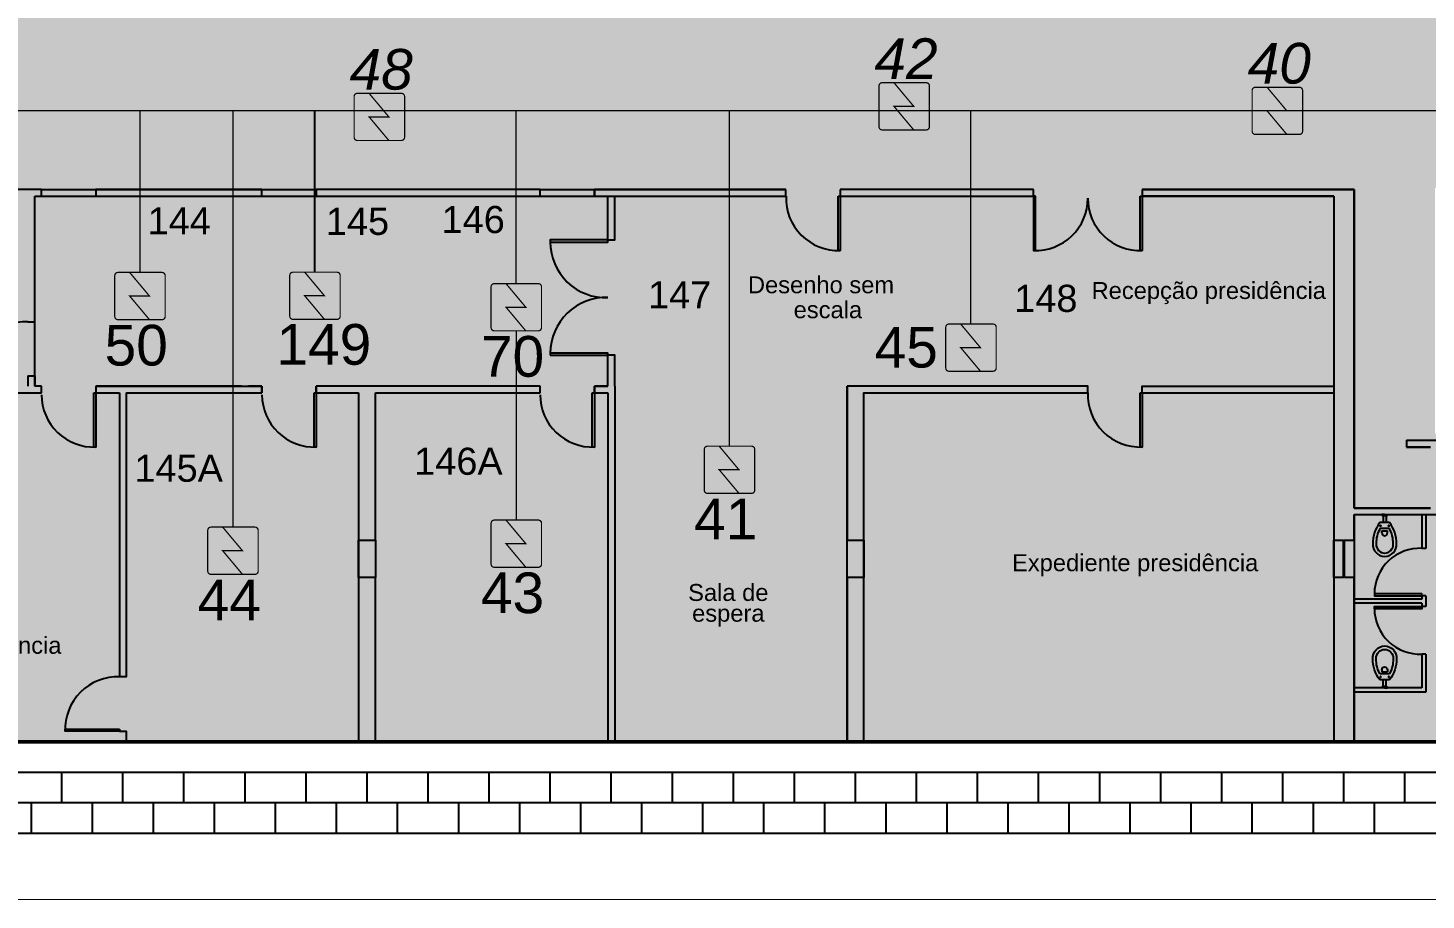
# Model space of a CAD drawing. Header units: metres. Extents: x -331 to 2982, y 362 to 2539.
# Drawn here: x 825.71 to 846.32, y 1550.19 to 1563.05 of the extents above; entities that cross this region are included whole.
import ezdxf
from ezdxf.enums import TextEntityAlignment as Align

# ---------------------------------------------------------------- set-up
doc = ezdxf.new("R2010")
doc.units = ezdxf.units.M
doc.layers.get('0').update_dxf_attribs({"color": 251})
for name, color, linetype in [('72_EGR_BASE_PRIMITIVE', 7, 'Continuous'), ('ALV', 251, 'Continuous'), ('CX', 251, 'Continuous'), ('Det', 251, 'Continuous'), ('DET. FUMAÇA', 1, 'Continuous'), ('Div', 251, 'Continuous'), ('Est', 251, 'Continuous'), ('Mob', 251, 'Continuous'), ('SALAS NOVAS', 7, 'Continuous'), ('Texto_Salas', 251, 'Continuous'), ('vid', 251, 'Continuous'), ('Zlixo04', 251, 'Continuous')]:
    doc.layers.add(name, color=color, linetype=linetype)
doc.layers.add('_corredores', color=251, linetype='Continuous', plot=False)
doc.layers.add('_salas', color=251, linetype='Continuous', plot=False)
doc.styles.add('DESTAQUE', font='arial.ttf', dxfattribs={"height": 0.4})
doc.styles.add('X3G_ENTITY_1416A90F', font='arial.ttf', dxfattribs={"height": 0.6})
doc.styles.add('X3G_ENTITY_1416A919', font='arial.ttf', dxfattribs={"height": 0.6})
doc.styles.add('X3G_ENTITY_1416A923', font='arial.ttf', dxfattribs={"height": 0.6})
doc.styles.add('X3G_ENTITY_1416A92D', font='arial.ttf', dxfattribs={"height": 0.6})
doc.styles.add('X3G_ENTITY_1416A937', font='arial.ttf', dxfattribs={"height": 0.6})
doc.styles.add('X3G_ENTITY_1416A941', font='arial.ttf', dxfattribs={"height": 0.6})
doc.styles.add('X3G_ENTITY_1416A94B', font='arial.ttf', dxfattribs={"height": 0.6})
doc.styles.add('X3G_ENTITY_1416A95F', font='arial.ttf', dxfattribs={"height": 0.6})
doc.styles.add('X3G_ENTITY_1416A973', font='arial.ttf', dxfattribs={"height": 0.6})
doc.styles.add('X3G_ENTITY_1421875C', font='arial.ttf', dxfattribs={"height": 0.25})
doc.styles.add('X3G_ENTITY_1421879B', font='arial.ttf', dxfattribs={"height": 0.25})
doc.styles.add('X3G_ENTITY_142187DA', font='arial.ttf', dxfattribs={"height": 0.25})
doc.styles.add('X3G_ENTITY_1421885F', font='arial.ttf', dxfattribs={"height": 0.6})
doc.styles.add('X3G_ENTITY_1421891B', font='arial.ttf', dxfattribs={"height": 0.25})
doc.styles.add('X3G_ENTITY_14218A4B', font='arial.ttf', dxfattribs={"height": 0.25})
doc.styles.add('X3G_ENTITY_14218AA3', font='arial.ttf', dxfattribs={"height": 0.25})
doc.styles.add('X3G_ENTITY_14218AFD', font='arial.ttf', dxfattribs={"height": 0.25})

# ---------------------------------------------------------------- blocks, each defined once
blk = doc.blocks.new('Detector de fumaça')
at = {"layer": 'DET. FUMAÇA', "linetype": 'Continuous', "lineweight": 15, "const_width": 0.0187}
blk.add_lwpolyline([(774.599, 539.816), (775.249, 539.816, -0.414214), (775.296, 539.769), (775.296, 539.167, -0.414214), (775.249, 539.12), (774.599, 539.12, -0.414214), (774.553, 539.167), (774.553, 539.769, -0.414214)], format="xyb", close=True, dxfattribs=at)
blk.add_lwpolyline([(774.773, 539.816), (775.064, 539.468), (774.773, 539.468), (775.064, 539.12)], dxfattribs=at)
blk = doc.blocks.new('VASO')
at = {"layer": 'Mob'}
for p, q in [((302.351, 172.465), (302.38, 172.465)), ((302.351, 172.383), (302.38, 172.383)), ((302.38, 172.465), (302.38, 172.383)), ((302.411, 172.354), (302.411, 172.494)), ((302.499, 172.354), (302.499, 172.494)), ((302.599, 172.444), (302.499, 172.444)), ((302.599, 172.404), (302.499, 172.404)), ((302.599, 172.444), (302.599, 172.455)), ((302.599, 172.404), (302.599, 172.444)), ((302.599, 172.404), (302.599, 172.393)), ((302.619, 172.464), (302.609, 172.464)), ((302.619, 172.383), (302.609, 172.383)), ((302.619, 172.424), (302.619, 172.464)), ((302.619, 172.424), (302.619, 172.383))]:
    blk.add_line(p, q, dxfattribs=at)
for centre in [(302.453, 172.486), (302.453, 172.362)]:
    blk.add_circle(centre, 0.00707, dxfattribs=at)
for centre, radius, start, end in [((302.178, 172.42), 0.179, 86.6811, 178.7962), ((302.178, 172.42), 0.129, 86.6811, 178.7962), ((302.205, 172.134), 0.464, 50.6979, 92.0637), ((302.205, 172.134), 0.414, 60.1325, 92.0637), ((302.178, 172.427), 0.179, 181.2038, 273.3189), ((302.178, 172.427), 0.129, 181.2038, 273.3189), ((302.205, 172.713), 0.464, 267.9363, 309.3021), ((302.205, 172.713), 0.414, 267.9363, 299.8675), ((302.349, 172.422), 0.043, 86.6811, 178.7962), ((302.349, 172.426), 0.043, 181.2038, 273.3189), ((302.609, 172.455), 0.00935, 90, 180), ((302.609, 172.393), 0.00935, 180, 270)]:
    blk.add_arc(centre, radius, start, end, dxfattribs=at)

msp = doc.modelspace()

# ---------------------------------------------------------------- hatches: boundary and pattern name
at = {"layer": '_corredores', "transparency": 33554508}
h = msp.add_hatch(color=256, dxfattribs=at)
h.dxf.hatch_style = 1
h.paths.add_polyline_path([(849.579, 1608.941), (849.579, 1612.216), (852.229, 1612.216), (852.229, 1614.651), (851.629, 1614.651), (851.629, 1624.564), (870.399, 1624.564), (870.399, 1626.4), (870.209, 1626.4), (870.209, 1626.597), (870.023, 1626.784), (866.324, 1626.785), (866.308, 1626.751), (866.204, 1626.834), (865.442, 1627.594), (864.014, 1627.594), (862.586, 1627.594), (861.776, 1626.785), (861.74, 1626.785), (861.736, 1626.784), (861.723, 1626.783), (861.705, 1626.783), (858.111, 1626.785), (857.764, 1626.438), (857.417, 1626.785), (853.824, 1626.785), (853.808, 1626.751), (853.704, 1626.834), (852.942, 1627.594), (851.514, 1627.594), (849.768, 1627.594), (849.768, 1626.834), (849.628, 1626.834), (849.628, 1629.914), (841.254, 1629.914), (841.254, 1628.074), (840.494, 1628.074), (840.494, 1627.116), (840.776, 1626.834), (840.394, 1626.452), (840.062, 1626.785), (836.454, 1626.785), (836.439, 1626.751), (836.334, 1626.834), (835.573, 1627.594), (834.144, 1627.594), (832.716, 1627.594), (831.906, 1626.785), (831.87, 1626.785), (831.867, 1626.784), (831.853, 1626.783), (831.835, 1626.783), (828.241, 1626.785), (827.894, 1626.438), (827.548, 1626.785), (823.954, 1626.785), (823.938, 1626.751), (823.834, 1626.834), (823.072, 1627.594), (821.644, 1627.594), (820.215, 1627.594), (819.405, 1626.785), (819.37, 1626.785), (819.366, 1626.784), (819.353, 1626.783), (819.335, 1626.783), (815.741, 1626.785), (815.394, 1626.438), (815.047, 1626.785), (811.454, 1626.785), (811.438, 1626.751), (811.334, 1626.834), (810.572, 1627.594), (809.144, 1627.594), (807.715, 1627.594), (806.906, 1626.785), (806.87, 1626.785), (806.866, 1626.784), (806.853, 1626.783), (806.835, 1626.783), (803.241, 1626.785), (802.894, 1626.438), (802.547, 1626.785), (798.954, 1626.785), (798.938, 1626.751), (798.834, 1626.834), (798.072, 1627.594), (796.644, 1627.594), (795.215, 1627.594), (794.406, 1626.785), (794.37, 1626.785), (794.366, 1626.784), (794.353, 1626.783), (794.335, 1626.783), (790.741, 1626.785), (790.394, 1626.438), (790.047, 1626.785), (786.454, 1626.785), (786.438, 1626.751), (786.334, 1626.834), (785.572, 1627.594), (784.144, 1627.594), (782.716, 1627.594), (781.906, 1626.785), (781.87, 1626.785), (781.866, 1626.784), (781.853, 1626.783), (781.835, 1626.783), (778.241, 1626.785), (777.894, 1626.438), (777.547, 1626.785), (773.954, 1626.785), (773.938, 1626.751), (773.834, 1626.834), (773.072, 1627.594), (771.644, 1627.594), (770.216, 1627.594), (769.406, 1626.785), (769.37, 1626.785), (769.367, 1626.784), (769.353, 1626.783), (769.335, 1626.783), (765.635, 1626.784), (765.449, 1626.597), (765.449, 1626.4), (765.259, 1626.4), (765.259, 1624.564), (770.104, 1624.564), (770.104, 1614.651), (770.414, 1614.651), (770.414, 1605.531), (765.029, 1605.531), (765.029, 1610.831), (763.829, 1610.831), (763.829, 1605.531), (755.929, 1605.531), (755.929, 1610.831), (754.829, 1610.831), (754.829, 1605.531), (746.079, 1605.531), (746.079, 1601.916), (748.449, 1601.916), (748.449, 1603.616), (748.049, 1603.616), (748.049, 1603.816), (754.474, 1603.816), (754.474, 1603.616), (754.149, 1603.616), (754.149, 1601.916), (754.474, 1601.916), (754.474, 1601.716), (754.474, 1601.191), (757.974, 1601.191), (757.974, 1603.591), (757.974, 1603.791), (768.029, 1603.791), (768.029, 1603.771), (768.834, 1603.771), (768.834, 1595.811), (768.004, 1595.811), (768.004, 1595.791), (762.364, 1595.791), (762.364, 1590.581), (754.174, 1590.581), (754.174, 1593.066), (752.499, 1593.066), (752.499, 1560.541), (752.299, 1560.541), (752.299, 1561.441), (751.199, 1561.441), (751.199, 1558.116), (752.299, 1558.116), (752.299, 1559.116), (752.499, 1559.116), (752.499, 1557.116), (755.419, 1557.116), (755.419, 1558.966), (753.924, 1558.966), (753.924, 1563.441), (754.189, 1563.441), (754.189, 1587.651), (760.824, 1587.651), (760.824, 1587.741), (768.929, 1587.741), (768.929, 1563.841), (770.329, 1563.841), (770.329, 1587.741), (771.929, 1587.741), (773.029, 1587.741), (775.879, 1587.741), (775.879, 1586.641), (777.179, 1586.641), (777.179, 1587.741), (788.779, 1587.741), (788.779, 1586.641), (790.079, 1586.641), (790.079, 1587.741), (802.329, 1587.741), (804.029, 1587.741), (844.979, 1587.741), (844.979, 1587.916), (845.279, 1587.916), (845.279, 1587.563), (845.279, 1563.241), (806.429, 1563.241), (806.429, 1563.441), (806.629, 1563.441), (806.629, 1565.791), (806.229, 1565.791), (806.229, 1585.191), (806.629, 1585.191), (806.629, 1587.541), (803.039, 1587.541), (803.039, 1576.841), (798.689, 1576.841), (796.094, 1576.841, -0.496898), (794.36, 1575.527), (793.559, 1573.063), (798.509, 1571.449), (798.509, 1560.721), (794.829, 1560.721), (794.829, 1560.541), (794.829, 1557.551), (801.129, 1557.551), (801.129, 1556.451), (802.329, 1556.451), (802.329, 1557.551), (805.229, 1557.551), (805.229, 1556.451), (806.429, 1556.451), (806.429, 1560.691), (845.279, 1560.691), (845.279, 1555.997), (846.404, 1555.997), (846.404, 1556.891), (846.054, 1556.891), (846.054, 1556.991), (846.454, 1556.991), (846.454, 1560.691), (849.204, 1560.691), (849.204, 1556.991), (849.604, 1556.991), (849.604, 1556.891), (849.254, 1556.891), (849.254, 1555.997), (850.479, 1555.997), (850.479, 1563.241), (849.579, 1563.241), (849.579, 1572.291), (849.579, 1575.941), (849.579, 1587.563), (849.579, 1588.141), (849.679, 1588.141), (849.679, 1587.991), (866.719, 1587.991), (870.339, 1587.991), (870.339, 1595.791), (866.429, 1595.791), (866.429, 1595.721), (852.429, 1595.721), (852.429, 1590.391), (849.579, 1590.391)])
h.paths.add_polyline_path([(845.139, 1595.841), (845.279, 1595.841), (845.279, 1590.341), (839.679, 1590.341), (775.879, 1590.341), (773.004, 1590.341), (773.004, 1595.811), (771.774, 1595.811), (771.774, 1603.766), (773.119, 1603.766), (773.119, 1603.821), (845.139, 1603.821)], flags=16)
h.paths.add_polyline_path([(846.026, 1605.531), (845.019, 1605.531), (845.019, 1609.931), (845.029, 1610.831), (843.829, 1610.831), (843.829, 1605.531), (835.029, 1605.531), (835.029, 1610.831), (833.829, 1610.831), (833.829, 1605.531), (825.029, 1605.531), (825.029, 1610.831), (823.829, 1610.831), (823.829, 1605.531), (815.029, 1605.531), (815.029, 1610.831), (813.829, 1610.831), (813.829, 1605.531), (805.029, 1605.531), (805.029, 1610.831), (803.829, 1610.831), (803.829, 1605.531), (795.029, 1605.531), (795.029, 1610.831), (793.829, 1610.831), (793.829, 1605.531), (785.029, 1605.531), (785.029, 1610.831), (783.829, 1610.831), (783.829, 1605.531), (775.029, 1605.531), (775.029, 1610.831), (773.999, 1610.831), (773.999, 1605.531), (773.214, 1605.531), (773.214, 1614.651), (773.144, 1614.651), (773.144, 1620.131), (775.164, 1620.131), (775.164, 1622.051), (773.644, 1622.051), (773.644, 1621.631), (773.184, 1621.631), (773.184, 1624.564), (845.949, 1624.563), (845.949, 1621.631), (845.489, 1621.631), (845.489, 1622.051), (843.989, 1622.051), (843.989, 1621.631), (843.969, 1620.131), (845.949, 1620.131), (845.949, 1614.651), (846.026, 1614.651)], flags=16)
h.paths.add_polyline_path([(865.19, 1593.806, -2.788173), (864.407, 1590.628), (864.569, 1590.706), (864.758, 1590.381), (866.058, 1591.278, -0.450063), (866.35, 1592.463), (865.616, 1593.862), (865.298, 1593.662)], flags=16)
h.paths.add_polyline_path([(845.264, 1626.452), (844.882, 1626.834), (845.264, 1627.216), (845.646, 1626.834)], flags=16)
h.paths.add_polyline_path([(851.514, 1626.452), (851.132, 1626.834), (851.514, 1627.216), (851.896, 1626.834)], flags=16)
h.paths.add_polyline_path([(834.144, 1626.452), (833.762, 1626.834), (834.144, 1627.216), (834.526, 1626.834)], flags=16)
h.paths.add_polyline_path([(864.014, 1626.452), (863.632, 1626.834), (864.014, 1627.216), (864.396, 1626.834)], flags=16)
h.paths.add_polyline_path([(821.644, 1626.452), (821.262, 1626.834), (821.644, 1627.216), (822.026, 1626.834)], flags=16)
h.paths.add_polyline_path([(809.526, 1626.834), (809.144, 1626.452), (808.762, 1626.834), (809.144, 1627.216)], flags=16)
h.paths.add_polyline_path([(797.026, 1626.834), (796.644, 1626.452), (796.262, 1626.834), (796.644, 1627.216)], flags=16)
h.paths.add_polyline_path([(784.526, 1626.834), (784.144, 1626.452), (783.762, 1626.834), (784.144, 1627.216)], flags=16)
h.paths.add_polyline_path([(772.026, 1626.834), (771.644, 1626.452), (771.262, 1626.834), (771.644, 1627.216)], flags=16)
h.paths.add_polyline_path([(767.575, 1593.944), (767.428, 1593.841), (767.223, 1594.085), (766.329, 1593.191, -0.414214), (766.329, 1592.392), (767.223, 1591.497), (767.428, 1591.741), (767.575, 1591.638, -3.171595)], flags=16)
at = {"layer": '_salas', "transparency": 33554559}
h = msp.add_hatch(color=256, dxfattribs=at)
h.dxf.hatch_style = 1
h.paths.add_polyline_path([(870.318, 1588.071), (866.698, 1588.071), (849.658, 1588.071), (849.658, 1588.221), (849.558, 1588.221), (849.558, 1587.643), (849.558, 1576.021), (849.558, 1572.371), (849.558, 1563.321), (850.458, 1563.321), (850.458, 1556.077), (849.233, 1556.077), (849.233, 1556.971), (849.583, 1556.971), (849.583, 1557.071), (849.183, 1557.071), (846.433, 1557.071), (846.033, 1557.071), (846.033, 1556.971), (846.383, 1556.971), (846.383, 1556.077), (845.258, 1556.077), (845.258, 1560.771), (818.108, 1560.771), (818.108, 1560.671), (818.108, 1552.611), (870.318, 1552.611)])
h = msp.add_hatch(color=256, dxfattribs=at)
h.dxf.hatch_style = 1
h.paths.add_polyline_path([(870.339, 1587.991), (866.719, 1587.991), (849.679, 1587.991), (849.679, 1588.141), (849.579, 1588.141), (849.579, 1587.563), (849.579, 1575.941), (849.579, 1572.291), (849.579, 1563.241), (850.479, 1563.241), (850.479, 1555.997), (849.254, 1555.997), (849.254, 1556.891), (849.604, 1556.891), (849.604, 1556.991), (849.204, 1556.991), (846.454, 1556.991), (846.054, 1556.991), (846.054, 1556.891), (846.404, 1556.891), (846.404, 1555.997), (845.279, 1555.997), (845.279, 1560.691), (818.129, 1560.691), (818.129, 1560.591), (818.129, 1552.531), (870.339, 1552.531)])

# ---------------------------------------------------------------- linework, layer by layer
at = {"lineweight": 0}
msp.add_lwpolyline([(870.339, 1587.991), (870.339, 1552.531), (818.129, 1552.531)], dxfattribs=at)
at = {"color": 251}
msp.add_lwpolyline([(870.339, 1587.991), (870.339, 1552.531), (818.129, 1552.531)], dxfattribs=at)
at = {"layer": '72_EGR_BASE_PRIMITIVE', "color": 251, "true_color": 0x5f5f5f}
for p, q in [((834.259, 1557.771), (834.259, 1558.226)), ((842.104, 1557.671), (844.959, 1557.671))]:
    msp.add_line(p, q, dxfattribs=at)
at = {"layer": '72_EGR_BASE_PRIMITIVE', "color": 251, "linetype": 'Continuous', "lineweight": -3}
msp.add_line((838.034, 1557.771), (838.034, 1557.771), dxfattribs=at)
at = {"layer": '72_EGR_BASE_PRIMITIVE', "color": 251, "linetype": 'Continuous', "lineweight": -3, "true_color": 0x5f5f5f}
for points in [[(834.259, 1559.926), (834.359, 1559.926), (834.359, 1559.926), (834.359, 1560.571)], [(834.359, 1557.771), (834.359, 1558.226), (834.259, 1558.226)], [(827.159, 1557.671), (827.159, 1553.481), (827.059, 1553.481)], [(841.334, 1557.671), (841.334, 1557.771), (841.334, 1557.771), (838.034, 1557.771), (837.784, 1557.771)], [(827.059, 1552.681), (827.159, 1552.681), (827.159, 1552.681), (827.159, 1552.531)]]:
    msp.add_lwpolyline(points, dxfattribs=at)
at = {"layer": '72_EGR_BASE_PRIMITIVE', "color": 251, "linetype": 'Continuous', "lineweight": -3, "true_color": 0x5f5f5f, "extrusion": (-6.26646e-08, -8.15589e-14, -1), "elevation": 0}
msp.add_lwpolyline([(-838.034, 1552.531), (-838.034, 1557.671), (-838.034, 1557.671), (-841.334, 1557.671)], dxfattribs=at)
at = {"layer": '72_EGR_BASE_PRIMITIVE', "color": 251, "linetype": 'Continuous', "lineweight": -3}
msp.add_lwpolyline([(842.134, 1557.671), (842.134, 1557.771), (844.959, 1557.771)], dxfattribs=at)
at = {"layer": '72_EGR_BASE_PRIMITIVE', "color": 150, "true_color": 0x007fff}
msp.add_polyline3d([(829.94, 1559.46, 0), (829.94, 1561.831, 0)], dxfattribs=at)
at = {"layer": '72_EGR_BASE_PRIMITIVE', "color": 251, "true_color": 0x5f5f5f}
for points in [[(825.909, 1560.671, 0), (826.709, 1560.671, 0)], [(825.909, 1560.571, 0), (826.709, 1560.571, 0)], [(829.159, 1560.671, 0), (829.959, 1560.671, 0)], [(829.159, 1560.571, 0), (829.959, 1560.571, 0)], [(833.259, 1560.671, 0), (834.059, 1560.671, 0)], [(833.259, 1560.571, 0), (834.059, 1560.571, 0)], [(834.259, 1559.926, 0), (834.259, 1560.571, 0)], [(825.709, 1558.721, 0), (825.809, 1558.721, 0)], [(827.059, 1557.671, 0), (827.059, 1553.481, 0)]]:
    msp.add_polyline3d(points, dxfattribs=at)
at = {"layer": 'ALV', "color": 251}
for p, q in [((825.909, 1560.671), (824.634, 1560.671)), ((825.809, 1557.771), (825.809, 1560.571)), ((825.809, 1560.571), (825.909, 1560.571)), ((825.909, 1560.571), (825.909, 1560.671)), ((826.709, 1560.671), (826.709, 1560.571)), ((826.709, 1560.671), (829.159, 1560.671)), ((829.159, 1560.671), (826.709, 1560.671)), ((826.709, 1560.671), (826.709, 1560.571)), ((826.709, 1560.571), (828.859, 1560.571)), ((826.709, 1560.571), (828.859, 1560.571)), ((828.859, 1560.571), (829.159, 1560.571)), ((828.959, 1560.571), (829.159, 1560.571)), ((829.159, 1560.571), (829.159, 1560.671)), ((829.159, 1560.571), (829.159, 1560.671)), ((833.259, 1560.671), (829.959, 1560.671)), ((829.959, 1560.671), (829.959, 1560.571)), ((829.959, 1560.571), (831.559, 1560.571)), ((831.559, 1560.571), (833.259, 1560.571)), ((833.259, 1560.571), (833.259, 1560.671)), ((834.059, 1560.571), (834.059, 1560.671)), ((834.059, 1560.671), (836.884, 1560.671)), ((836.884, 1560.671), (834.059, 1560.671)), ((834.059, 1560.671), (834.059, 1560.571)), ((834.059, 1560.571), (834.259, 1560.571)), ((834.059, 1560.571), (834.259, 1560.571)), ((834.259, 1560.571), (836.884, 1560.571)), ((834.359, 1560.571), (836.884, 1560.571)), ((836.884, 1560.571), (836.884, 1560.671)), ((836.884, 1560.571), (836.884, 1560.671)), ((838.034, 1560.671), (837.684, 1560.671)), ((837.684, 1560.671), (837.684, 1560.571)), ((837.684, 1560.571), (837.784, 1560.571)), ((837.784, 1560.571), (840.534, 1560.571)), ((840.534, 1560.671), (838.034, 1560.671)), ((840.534, 1560.571), (840.534, 1560.671)), ((842.134, 1560.671), (845.259, 1560.671)), ((842.134, 1560.671), (842.134, 1560.571)), ((845.259, 1560.671), (842.134, 1560.671)), ((842.134, 1560.671), (842.134, 1560.571)), ((844.959, 1560.571), (842.134, 1560.571)), ((842.134, 1560.571), (844.959, 1560.571)), ((844.959, 1560.571), (844.959, 1552.531)), ((844.959, 1560.571), (844.959, 1555.496)), ((845.259, 1560.671), (845.259, 1560.571)), ((845.259, 1560.571), (845.259, 1560.671)), ((845.259, 1560.571), (845.259, 1555.971)), ((845.259, 1555.971), (845.259, 1560.571)), ((825.709, 1557.921), (825.809, 1557.921)), ((825.709, 1557.921), (825.709, 1557.771)), ((825.809, 1557.921), (825.809, 1557.771)), ((823.634, 1557.671), (825.909, 1557.671)), ((825.909, 1557.771), (825.809, 1557.771)), ((825.909, 1557.671), (825.909, 1557.771)), ((826.709, 1557.771), (826.709, 1557.671)), ((826.709, 1557.771), (828.859, 1557.771)), ((828.859, 1557.771), (826.709, 1557.771)), ((826.709, 1557.771), (826.709, 1557.671)), ((826.709, 1557.671), (827.059, 1557.671)), ((826.709, 1557.671), (827.059, 1557.671)), ((827.159, 1557.671), (829.159, 1557.671)), ((827.159, 1557.671), (829.159, 1557.671)), ((828.859, 1557.771), (829.159, 1557.771)), ((829.159, 1557.771), (828.959, 1557.771)), ((829.159, 1557.771), (829.159, 1557.671)), ((829.159, 1557.671), (829.159, 1557.771)), ((829.159, 1557.671), (829.159, 1557.771)), ((829.959, 1557.671), (829.959, 1557.771)), ((831.559, 1557.771), (829.959, 1557.771)), ((829.959, 1557.771), (829.959, 1557.671)), ((829.959, 1557.671), (830.584, 1557.671)), ((829.959, 1557.671), (830.584, 1557.671)), ((830.584, 1557.671), (830.584, 1552.531)), ((830.584, 1557.671), (830.584, 1555.496)), ((830.834, 1557.671), (833.259, 1557.671)), ((830.834, 1555.496), (830.834, 1557.671)), ((833.259, 1557.771), (831.559, 1557.771)), ((833.259, 1557.671), (833.259, 1557.771)), ((834.059, 1557.671), (834.059, 1557.771)), ((834.259, 1557.771), (834.059, 1557.771)), ((834.059, 1557.771), (834.059, 1557.671)), ((834.059, 1557.771), (834.259, 1557.771)), ((834.059, 1557.671), (834.259, 1557.671)), ((834.059, 1557.671), (834.259, 1557.671)), ((834.259, 1557.671), (834.259, 1552.531)), ((834.259, 1557.671), (834.259, 1552.531)), ((834.359, 1557.771), (834.359, 1552.531)), ((837.784, 1557.771), (837.784, 1555.496)), ((846.034, 1556.971), (849.584, 1556.971)), ((846.034, 1556.971), (846.034, 1556.871)), ((846.034, 1556.971), (846.034, 1556.871)), ((846.384, 1556.871), (846.034, 1556.871)), ((846.034, 1556.871), (846.384, 1556.871)), ((845.259, 1555.971), (846.384, 1555.971)), ((846.384, 1555.971), (845.259, 1555.971)), ((845.259, 1555.877), (846.659, 1555.877)), ((845.259, 1555.877), (845.259, 1552.531)), ((845.259, 1555.496), (845.259, 1555.877)), ((845.259, 1555.877), (846.659, 1555.877)), ((830.584, 1555.496), (830.834, 1555.496)), ((837.784, 1555.496), (838.034, 1555.496)), ((830.584, 1554.946), (830.584, 1552.531)), ((830.834, 1552.531), (830.834, 1554.946)), ((837.784, 1554.946), (837.784, 1552.531)), ((838.034, 1552.531), (838.034, 1554.946)), ((844.959, 1554.946), (844.959, 1552.531)), ((845.259, 1552.531), (845.259, 1554.946))]:
    msp.add_line(p, q, dxfattribs=at)
at = {"layer": 'ALV', "color": 251, "linetype": 'Continuous', "lineweight": -3, "true_color": 0x5f5f5f}
msp.add_line((837.784, 1552.531), (837.784, 1557.771), dxfattribs=at)
at = {"layer": 'CX', "color": 251, "ltscale": 8}
for points in [[(837.654, 1560.572), (837.684, 1560.572), (837.684, 1559.772), (837.654, 1559.772)], [(840.564, 1560.572), (840.534, 1560.572), (840.534, 1559.772), (840.564, 1559.772)], [(842.104, 1560.571), (842.134, 1560.571), (842.134, 1559.771), (842.104, 1559.771)], [(826.679, 1557.672), (826.709, 1557.672), (826.709, 1556.872), (826.679, 1556.872)], [(829.929, 1557.672), (829.959, 1557.672), (829.959, 1556.872), (829.929, 1556.872)], [(834.029, 1557.672), (834.059, 1557.672), (834.059, 1556.872), (834.029, 1556.872)], [(842.104, 1557.671), (842.134, 1557.671), (842.134, 1556.871), (842.104, 1556.871)], [(846.259, 1554.677), (846.259, 1554.707), (845.559, 1554.707), (845.559, 1554.677)], [(846.259, 1554.517), (846.259, 1554.487), (845.559, 1554.487), (845.559, 1554.517)], [(827.059, 1552.711), (827.059, 1552.681), (826.259, 1552.681), (826.259, 1552.711)]]:
    msp.add_lwpolyline(points, close=True, dxfattribs=at)
at = {"layer": 'CX', "color": 251, "ltscale": 0.8}
for points in [[(833.409, 1559.896), (834.259, 1559.896), (834.259, 1559.926), (833.409, 1559.926)], [(833.409, 1558.226), (834.259, 1558.226), (834.259, 1558.256), (833.409, 1558.256)]]:
    msp.add_lwpolyline(points, close=True, dxfattribs=at)
at = {"layer": 'CX', "color": 251, "ltscale": 8}
for centre, radius, start, end in [((837.655, 1560.542), 0.771, 177.8705, 272.1635), ((840.563, 1560.542), 0.771, 267.8106, 0), ((842.105, 1560.541), 0.771, 180, 272.1894), ((825.679, 1557.95), 0.771, 87.8051, 182.1605), ((826.68, 1557.642), 0.771, 180, 272.1894), ((829.93, 1557.642), 0.771, 180, 272.1894), ((834.03, 1557.642), 0.771, 180, 272.1894), ((842.105, 1557.642), 0.771, 177.8637, 272.1633), ((846.23, 1554.707), 0.671, 87.4911, 180), ((846.23, 1554.487), 0.671, 180, 272.5089), ((827.028, 1552.711), 0.77, 87.72, 182.2456)]:
    msp.add_arc(centre, radius, start, end, dxfattribs=at)
at = {"layer": 'CX', "color": 251, "ltscale": 0.8}
for centre, start, end in [((834.23, 1559.896), 180, 272.0583), ((834.23, 1558.256), 87.9417, 180)]:
    msp.add_arc(centre, 0.821, start, end, dxfattribs=at)
at = {"layer": 'Det', "color": 251}
for p, q in [((870.759, 1552.071), (794.809, 1552.071)), ((825.759, 1552.071), (825.759, 1552.071)), ((826.209, 1551.621), (826.209, 1552.071)), ((826.659, 1552.071), (826.659, 1552.071)), ((827.109, 1551.621), (827.109, 1552.071)), ((827.559, 1552.071), (827.559, 1552.071)), ((828.009, 1551.621), (828.009, 1552.071)), ((828.459, 1552.071), (828.459, 1552.071)), ((828.909, 1551.621), (828.909, 1552.071)), ((829.359, 1552.071), (829.359, 1552.071)), ((829.809, 1551.621), (829.809, 1552.071)), ((830.259, 1552.071), (830.259, 1552.071)), ((830.709, 1551.621), (830.709, 1552.071)), ((831.159, 1552.071), (831.159, 1552.071)), ((831.609, 1551.621), (831.609, 1552.071)), ((832.059, 1552.071), (832.059, 1552.071)), ((832.509, 1551.621), (832.509, 1552.071)), ((832.959, 1552.071), (832.959, 1552.071)), ((833.409, 1551.621), (833.409, 1552.071)), ((833.859, 1552.071), (833.859, 1552.071)), ((834.309, 1551.621), (834.309, 1552.071)), ((834.759, 1552.071), (834.759, 1552.071)), ((835.209, 1551.621), (835.209, 1552.071)), ((835.659, 1552.071), (835.659, 1552.071)), ((836.109, 1551.621), (836.109, 1552.071)), ((836.559, 1552.071), (836.559, 1552.071)), ((837.009, 1551.621), (837.009, 1552.071)), ((837.909, 1551.621), (837.909, 1552.071)), ((838.809, 1551.621), (838.809, 1552.071)), ((839.259, 1552.071), (839.259, 1552.071)), ((839.709, 1551.621), (839.709, 1552.071)), ((840.159, 1552.071), (840.159, 1552.071)), ((840.609, 1551.621), (840.609, 1552.071)), ((841.059, 1552.071), (841.059, 1552.071)), ((841.509, 1551.621), (841.509, 1552.071)), ((841.959, 1552.071), (841.959, 1552.071)), ((842.409, 1551.621), (842.409, 1552.071)), ((842.859, 1552.071), (842.859, 1552.071)), ((843.309, 1551.621), (843.309, 1552.071)), ((843.759, 1552.071), (843.759, 1552.071)), ((844.209, 1551.621), (844.209, 1552.071)), ((844.659, 1552.071), (844.659, 1552.071)), ((845.109, 1551.621), (845.109, 1552.071)), ((845.559, 1552.071), (845.559, 1552.071)), ((846.009, 1551.621), (846.009, 1552.071)), ((870.759, 1551.621), (794.809, 1551.621)), ((825.759, 1551.171), (825.759, 1551.621)), ((826.659, 1551.171), (826.659, 1551.621)), ((827.559, 1551.171), (827.559, 1551.621)), ((828.459, 1551.171), (828.459, 1551.621)), ((829.359, 1551.171), (829.359, 1551.621)), ((830.259, 1551.171), (830.259, 1551.621)), ((831.159, 1551.171), (831.159, 1551.621)), ((832.059, 1551.171), (832.059, 1551.621)), ((832.959, 1551.171), (832.959, 1551.621)), ((833.859, 1551.171), (833.859, 1551.621)), ((834.759, 1551.171), (834.759, 1551.621)), ((835.659, 1551.171), (835.659, 1551.621)), ((836.559, 1551.171), (836.559, 1551.621)), ((837.459, 1551.171), (837.459, 1551.621)), ((838.359, 1551.171), (838.359, 1551.621)), ((839.259, 1551.171), (839.259, 1551.621)), ((840.159, 1551.171), (840.159, 1551.621)), ((841.059, 1551.171), (841.059, 1551.621)), ((841.959, 1551.171), (841.959, 1551.621)), ((842.859, 1551.171), (842.859, 1551.621)), ((843.759, 1551.171), (843.759, 1551.621)), ((844.659, 1551.171), (844.659, 1551.621)), ((845.559, 1551.171), (845.559, 1551.621)), ((871.209, 1551.171), (794.809, 1551.171))]:
    msp.add_line(p, q, dxfattribs=at)
at = {"layer": 'Div', "color": 150, "linetype": 'Continuous', "lineweight": 0}
for p, q in [((847.128, 1561.831), (795.995, 1561.831)), ((827.361, 1559.447), (827.361, 1561.831)), ((828.732, 1555.689), (828.732, 1561.831)), ((832.908, 1559.282), (832.908, 1561.831)), ((836.051, 1556.884), (836.051, 1561.831)), ((839.611, 1558.696), (839.609, 1561.831)), ((832.908, 1558.586), (832.908, 1555.794))]:
    msp.add_line(p, q, dxfattribs=at)
at = {"layer": 'Div', "lineweight": 0}
for p, q in [((846.259, 1555.877), (846.259, 1555.377)), ((846.319, 1555.877), (846.319, 1555.377)), ((846.259, 1554.677), (846.259, 1554.627)), ((846.259, 1554.567), (846.259, 1554.517)), ((846.319, 1554.677), (846.319, 1554.517)), ((846.259, 1553.817), (846.259, 1553.317)), ((846.319, 1553.817), (846.319, 1553.257)), ((846.319, 1553.257), (845.259, 1553.257)), ((846.259, 1553.317), (845.319, 1553.317))]:
    msp.add_line(p, q, dxfattribs=at)
at = {"layer": 'Div', "color": 251}
for p, q in [((846.259, 1555.877), (846.259, 1555.377)), ((846.319, 1555.877), (846.319, 1555.377)), ((846.259, 1554.677), (846.259, 1554.627)), ((846.259, 1554.567), (846.259, 1554.517)), ((846.319, 1554.677), (846.319, 1554.517)), ((846.259, 1553.817), (846.259, 1553.317)), ((846.319, 1553.817), (846.319, 1553.257)), ((846.319, 1553.257), (845.259, 1553.257)), ((846.259, 1553.317), (845.319, 1553.317))]:
    msp.add_line(p, q, dxfattribs=at)
at = {"layer": 'Div', "lineweight": 0, "ltscale": 0.8}
for p, q in [((846.319, 1555.377), (846.259, 1555.377)), ((846.259, 1554.627), (845.259, 1554.627)), ((846.259, 1554.567), (845.259, 1554.567)), ((846.319, 1554.677), (846.259, 1554.677)), ((846.319, 1554.517), (846.259, 1554.517)), ((846.319, 1553.817), (846.259, 1553.817)), ((846.259, 1553.317), (845.259, 1553.317)), ((846.259, 1553.317), (845.319, 1553.317))]:
    msp.add_line(p, q, dxfattribs=at)
at = {"layer": 'Div', "color": 251, "ltscale": 0.8}
for p, q in [((846.319, 1555.377), (846.259, 1555.377)), ((846.259, 1554.627), (845.259, 1554.627)), ((846.259, 1554.567), (845.259, 1554.567)), ((846.319, 1554.677), (846.259, 1554.677)), ((846.319, 1554.517), (846.259, 1554.517)), ((846.319, 1553.817), (846.259, 1553.817)), ((846.259, 1553.317), (845.259, 1553.317)), ((846.259, 1553.317), (845.319, 1553.317))]:
    msp.add_line(p, q, dxfattribs=at)
at = {"layer": 'Div', "color": 230, "linetype": 'Continuous', "lineweight": 0}
msp.add_line((873.696, 1550.189), (776.803, 1550.208), dxfattribs=at)
at = {"layer": 'Est', "color": 251}
for points in [[(830.584, 1554.946), (830.584, 1555.496), (830.834, 1555.496), (830.834, 1554.946)], [(837.784, 1554.946), (837.784, 1555.496), (838.034, 1555.496), (838.034, 1554.946)], [(844.959, 1554.946), (844.959, 1555.496), (845.099, 1555.496), (845.099, 1554.946)], [(845.119, 1554.946), (845.119, 1555.496), (845.259, 1555.496), (845.259, 1554.946)]]:
    msp.add_lwpolyline(points, close=True, dxfattribs=at)
at = {"layer": 'vid', "color": 251}
for p, q in [((794.809, 1552.531), (870.299, 1552.531)), ((794.809, 1552.511), (870.319, 1552.511))]:
    msp.add_line(p, q, dxfattribs=at)

# ---------------------------------------------------------------- block references
at = {"layer": 'DET. FUMAÇA', "linetype": 'Continuous', "lineweight": 0}
for p in [(63.703, 1022.43), (69.204, 1022.363), (55.965, 1022.274), (52.436, 1019.631), (55.016, 1019.635), (57.984, 1019.466), (64.687, 1018.87), (61.127, 1017.068), (57.984, 1015.978), (53.807, 1015.874)]:
    msp.add_blockref('Detector de fumaça', p, dxfattribs=at)
at = {"layer": 'Zlixo04', "color": 251, "rotation": 90}
msp.add_blockref('VASO', (1018.134, 1253.257), dxfattribs=at)
at = {"layer": 'Zlixo04', "color": 251, "xscale": -1, "rotation": 90}
msp.add_blockref('VASO', (1018.134, 1855.936), dxfattribs=at)

# ---------------------------------------------------------------- texts
at = {"layer": 'Div', "color": 5, "linetype": 'Continuous', "lineweight": 0, "true_color": 0x0000ff, "char_height": 0.6, "attachment_point": 1}
for s, insert, style in [('{\\fArial|b0|i1|c0|p34;48}', (830.45, 1562.744), 'X3G_ENTITY_1416A94B'), ('{\\fArial|b0|i1|c0|p34;42}', (838.188, 1562.901), 'X3G_ENTITY_1416A923'), ('{\\fArial|b0|i1|c0|p34;40}', (843.69, 1562.833), 'X3G_ENTITY_1416A90F'), ('50', (826.839, 1558.674), 'X3G_ENTITY_1416A95F'), ('149', (829.372, 1558.686), 'X3G_ENTITY_1421885F'), ('45', (838.191, 1558.644), 'X3G_ENTITY_1416A919'), ('70', (832.387, 1558.509), 'X3G_ENTITY_1416A937'), ('41', (835.53, 1556.111), 'X3G_ENTITY_1416A92D'), ('44', (828.21, 1554.917), 'X3G_ENTITY_1416A973'), ('43', (832.387, 1555.021), 'X3G_ENTITY_1416A941')]:
    msp.add_mtext_dynamic_manual_height_columns(s, width=13.3188, gutter_width=2.5, heights=[0], dxfattribs=dict(at, insert=insert, style=style))
at = {"layer": 'SALAS NOVAS', "color": 251, "style": 'DESTAQUE'}
for s, p in [('144', (827.939, 1560.008)), ('145', (830.567, 1560.001)), ('146', (832.273, 1560.028)), ('147', (835.317, 1558.917)), ('148', (840.715, 1558.865)), ('145A', (827.931, 1556.359)), ('146A', (832.055, 1556.462))]:
    msp.add_text(s, height=0.4, dxfattribs=at).set_placement(p, align=Align.CENTER)
at = {"layer": 'Texto_Salas', "color": 251}
for s, style, p in [('Desenho sem ', 'X3G_ENTITY_14218A4B', (837.449, 1559.14)), ('Recepção presidência', 'X3G_ENTITY_1421875C', (843.117, 1559.056)), ('escala', 'X3G_ENTITY_14218AA3', (837.502, 1558.772)), ('Expediente presidência', 'X3G_ENTITY_14218AFD', (842.032, 1555.04)), ('Sala de', 'X3G_ENTITY_1421879B', (836.034, 1554.601)), ('espera', 'X3G_ENTITY_142187DA', (836.034, 1554.295)), ('Presidência', 'X3G_ENTITY_1421891B', (825.291, 1553.822))]:
    msp.add_text(s, height=0.25, dxfattribs=dict(at, style=style)).set_placement(p, align=Align.CENTER)

doc.saveas('drawing.dxf')
